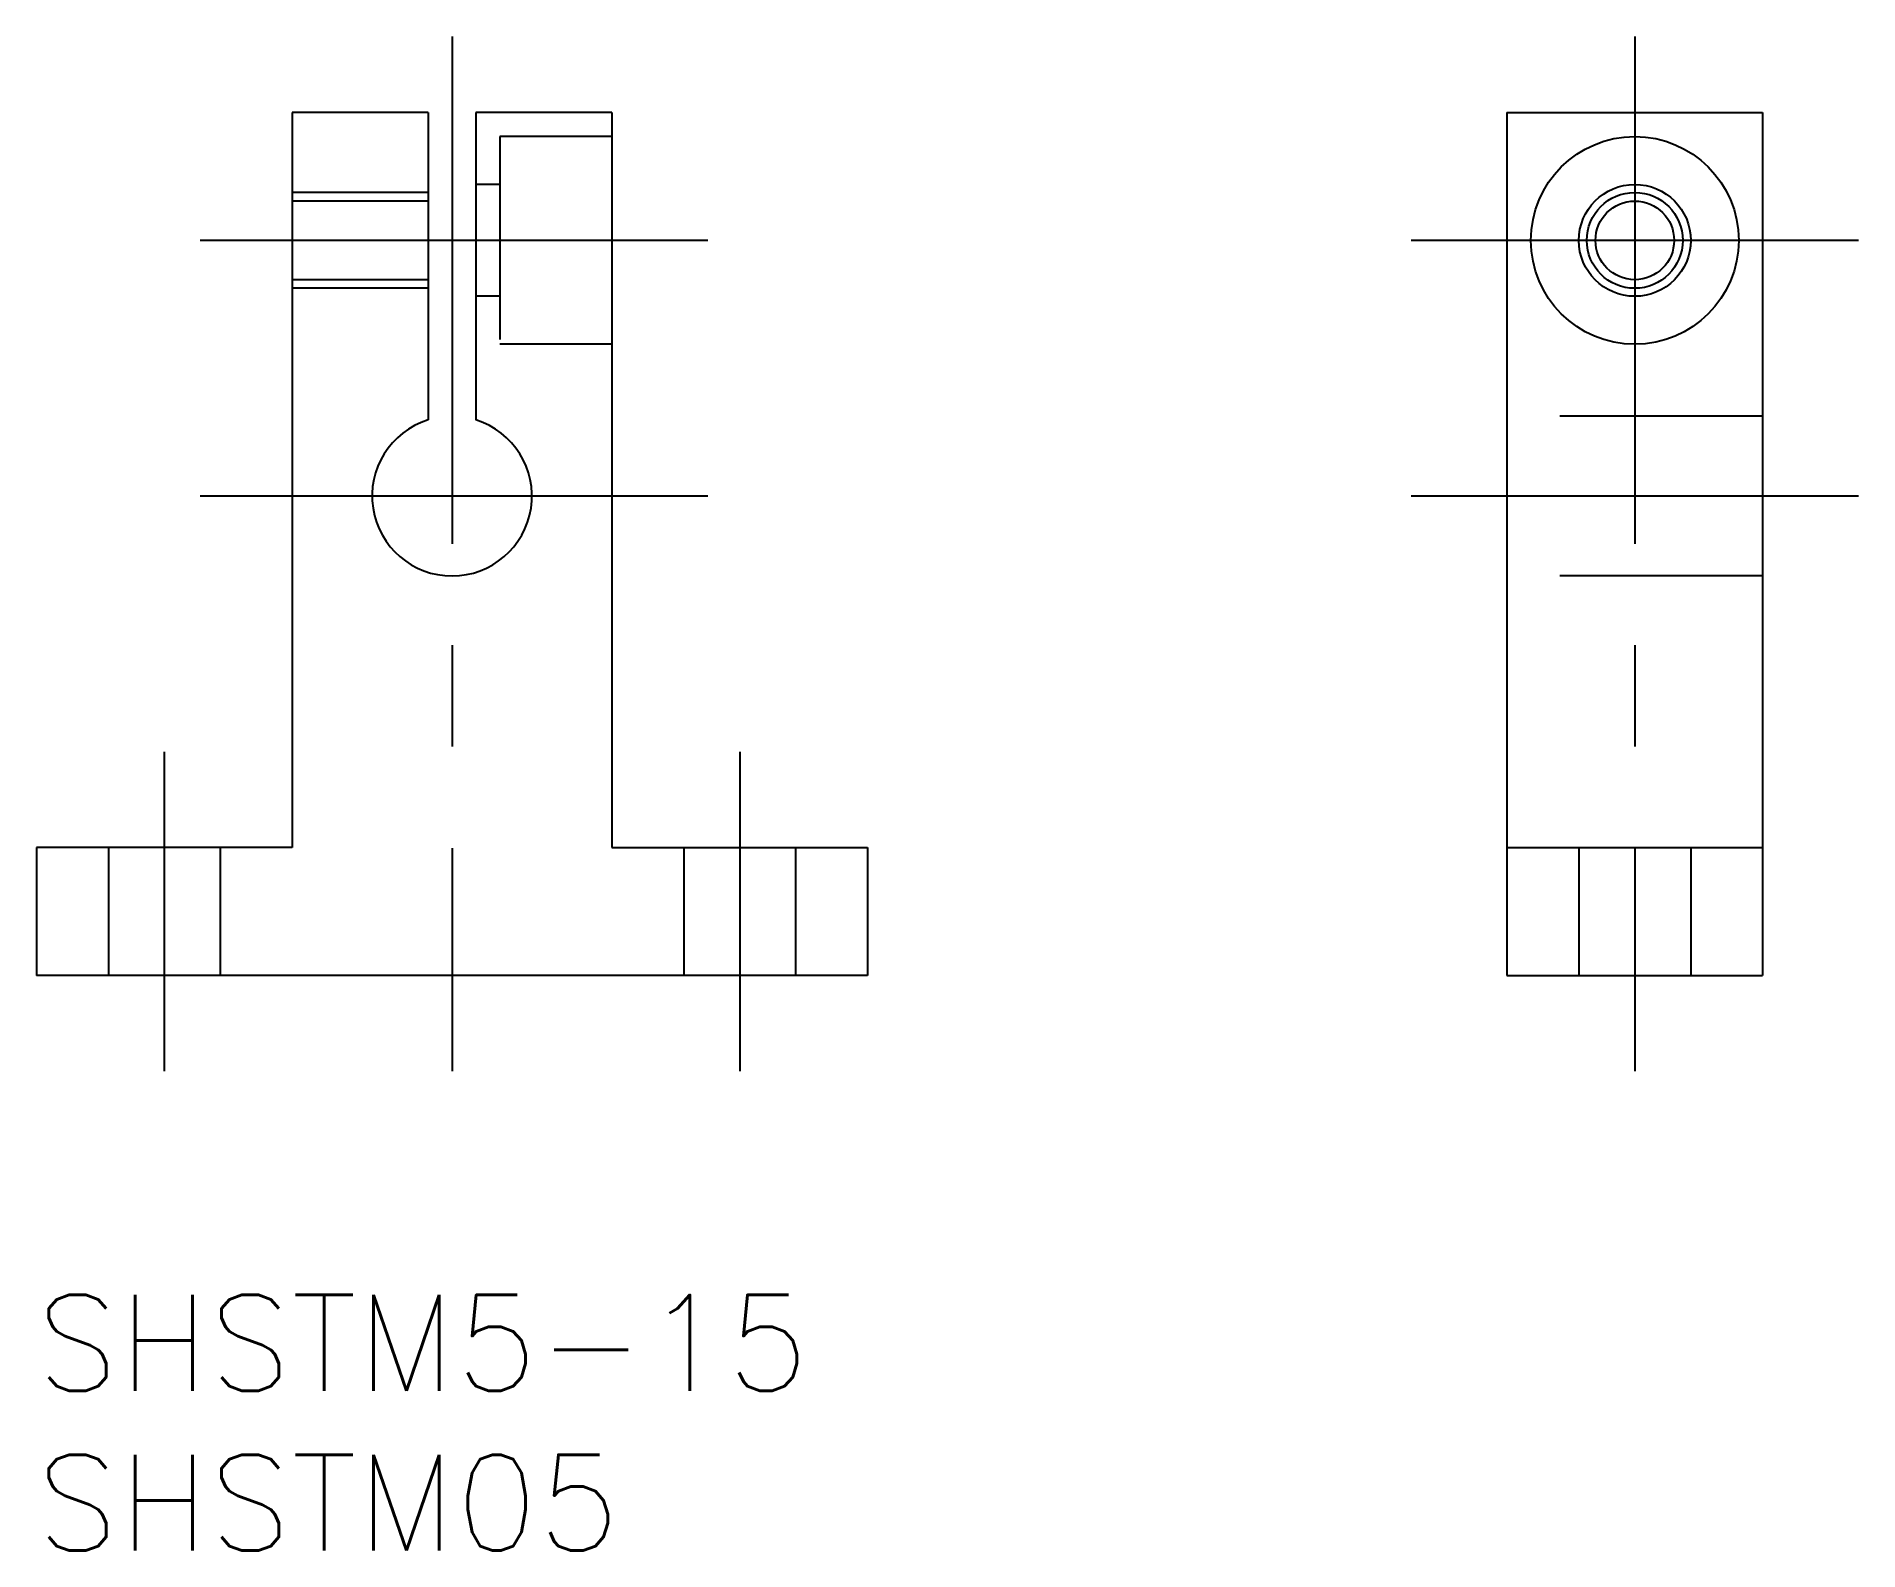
# Model space of a CAD drawing. Extents: x 0 to 57, y -8 to 39.4.
import ezdxf

# ---------------------------------------------------------------- set-up
doc = ezdxf.new("R2010")
doc.units = 0
doc.header["$LTSCALE"] = 0.5
doc.linetypes.add('CENTER', pattern=[50.8, 31.75, -6.35, 6.35, -6.35])
doc.linetypes.add('DASHED', pattern=[19.05, 12.7, -6.35])
for name, color, linetype in [('MSM_CENTER', 1, 'CENTER'), ('MSM_CONTINUOUS', 7, 'CONTINUOUS'), ('MSM_DASHED', 4, 'DASHED'), ('MSM_NARROW', 5, 'CONTINUOUS'), ('MSM_PART_NUMBER', 7, 'CONTINUOUS')]:
    doc.layers.add(name, color=color, linetype=linetype)
doc.styles.get("Standard").update_dxf_attribs({"font": 'txt.shx', "height": 3, "bigfont": 'bigfont.shx'})

# ---------------------------------------------------------------- blocks, each defined once
blk = doc.blocks.new('*U2')
at = {"layer": 'MSM_PART_NUMBER'}
blk.add_text('SHSTM5-15', height=3, dxfattribs=at).set_placement((0, -3))
blk = doc.blocks.new('*U3')
at = {"layer": 'MSM_PART_NUMBER'}
blk.add_text('SHSTM05', height=3, dxfattribs=at).set_placement((0, -8))

msp = doc.modelspace()

# ---------------------------------------------------------------- linework, layer by layer
at = {"layer": 'MSM_CENTER'}
for p, q in [((13, 39.383), (13, 7)), ((50, 39.383), (50, 7)), ((21, 33), (5, 33)), ((57, 33), (43, 33)), ((21, 25), (5, 25)), ((57, 25), (43, 25)), ((4, 17), (4, 7)), ((22, 17), (22, 7))]:
    msp.add_line(p, q, dxfattribs=at)
at = {"layer": 'MSM_CONTINUOUS'}
for p, q in [((8, 37), (8, 14)), ((12.25, 37), (8, 37)), ((12.25, 37), (12.25, 27.385)), ((18, 37), (13.75, 37)), ((13.75, 37), (13.75, 27.385)), ((18, 37), (18, 14)), ((46, 37), (46, 10)), ((46, 37), (54, 37)), ((54, 37), (54, 10)), ((8, 14), (0, 14)), ((0, 14), (0, 10)), ((18, 14), (26, 14)), ((26, 14), (26, 10)), ((46, 14), (54, 14)), ((0, 12), (0, 12)), ((26, 10), (0, 10)), ((46, 10), (54, 10))]:
    msp.add_line(p, q, dxfattribs=at)
for radius in [3.25, 1.75, 1.23]:
    msp.add_circle((50, 33), radius, dxfattribs=at)
msp.add_arc((13, 25), 2.5, 107.4576, 72.5424, dxfattribs=at)
at = {"layer": 'MSM_DASHED'}
for p, q in [((18, 36.25), (14.5, 36.25)), ((14.5, 36.25), (14.5, 29.75)), ((12.25, 34.5), (8, 34.5)), ((12.25, 34.23), (8, 34.23)), ((14.5, 34.75), (13.75, 34.75)), ((12.25, 31.771), (8, 31.771)), ((12.25, 31.5), (8, 31.5)), ((14.5, 31.25), (13.75, 31.25)), ((18, 29.75), (14.5, 29.75)), ((54, 27.5), (46, 27.5)), ((54, 22.5), (46, 22.5)), ((2.25, 14), (2.25, 10)), ((5.75, 14), (5.75, 10)), ((20.25, 14), (20.25, 10)), ((23.75, 14), (23.75, 10)), ((48.25, 14), (48.25, 10)), ((51.75, 14), (51.75, 10))]:
    msp.add_line(p, q, dxfattribs=at)
at = {"layer": 'MSM_NARROW'}
msp.add_circle((50, 33), 1.5, dxfattribs=at)

# ---------------------------------------------------------------- block references
at = {"layer": 'MSM_CONTINUOUS'}
for name in ['*U2', '*U3']:
    msp.add_blockref(name, (0, 0), dxfattribs=at)

doc.saveas('drawing.dxf')
